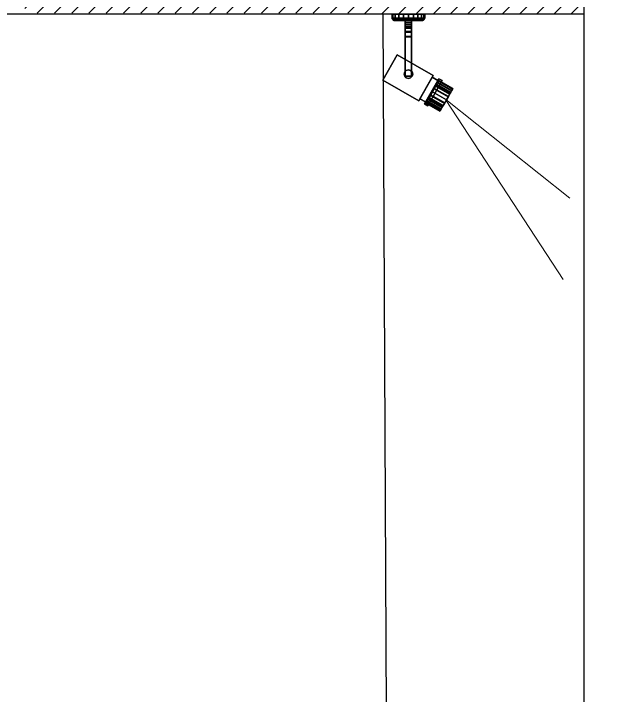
# Model space of a CAD drawing. Header units: millimetres. Extents: x 1926 to 160733, y 10813 to 39285.
# Drawn here: x 154254 to 155579, y 36160 to 37686 of the extents above; entities that cross this region are included whole.
import ezdxf

# ---------------------------------------------------------------- set-up
doc = ezdxf.new("R2010")
doc.units = ezdxf.units.MM
doc.layers.add('celling', color=30, linetype='Continuous', lineweight=0)
doc.layers.add('TEXT', color=7, linetype='Continuous', lineweight=5)

# ---------------------------------------------------------------- blocks, each defined once
blk = doc.blocks.new('A$C5AFD3D04')
for p, q in [((20.7, 216.9), (20.7, 208.2)), ((20.7, 208.2), (20.7, 216.9)), ((22.5, 216.9), (20.7, 216.9)), ((22.5, 216.9), (20.7, 216.9)), ((22.5, 216.9), (20.7, 216.9)), ((20.7, 216.9), (22.5, 216.9)), ((27.6, 216.9), (22.5, 216.9)), ((22.5, 216.9), (27.6, 216.9)), ((27.6, 216.9), (22.5, 216.9)), ((22.5, 216.9), (27.6, 216.9)), ((22.5, 208.2), (22.5, 216.9)), ((22.5, 216.9), (22.5, 208.2)), ((22.5, 208.2), (22.5, 216.9)), ((22.5, 216.9), (22.5, 208.2)), ((27.6, 208.2), (27.6, 216.9)), ((27.6, 216.9), (27.6, 208.2)), ((27.6, 208.2), (27.6, 216.9)), ((27.6, 216.9), (27.6, 208.2)), ((35.7, 216.9), (27.6, 216.9)), ((35.7, 216.9), (27.6, 216.9)), ((35.7, 216.9), (27.6, 216.9)), ((27.6, 216.9), (35.7, 216.9)), ((35.7, 208.2), (35.7, 216.9)), ((35.7, 216.9), (35.7, 208.2)), ((35.7, 208.2), (35.7, 216.9)), ((35.7, 216.9), (35.7, 208.2)), ((35.7, 216.9), (45.8, 216.9)), ((35.7, 216.9), (45.8, 216.9)), ((45.8, 216.9), (35.7, 216.9)), ((45.8, 216.9), (35.7, 216.9)), ((45.8, 208.2), (45.8, 216.9)), ((45.8, 216.9), (45.8, 208.2)), ((45.8, 208.2), (45.8, 216.9)), ((45.8, 216.9), (45.8, 208.2)), ((57.1, 216.9), (45.8, 216.9)), ((57.1, 216.9), (45.8, 216.9)), ((45.8, 216.9), (57.1, 216.9)), ((45.8, 216.9), (57.1, 216.9)), ((57.1, 216.9), (68.3, 216.9)), ((57.1, 216.9), (68.3, 216.9)), ((68.3, 216.9), (57.1, 216.9)), ((57.1, 216.9), (68.3, 216.9)), ((57.1, 208.2), (57.1, 216.9)), ((57.1, 216.9), (57.1, 208.2)), ((57.1, 208.2), (57.1, 216.9)), ((57.1, 216.9), (57.1, 208.2)), ((78.4, 216.9), (68.3, 216.9)), ((78.4, 216.9), (68.3, 216.9)), ((78.4, 216.9), (68.3, 216.9)), ((68.3, 216.9), (78.4, 216.9)), ((68.3, 208.2), (68.3, 216.9)), ((68.3, 216.9), (68.3, 208.2)), ((68.3, 208.2), (68.3, 216.9)), ((68.3, 216.9), (68.3, 208.2)), ((78.4, 216.9), (86.5, 216.9)), ((78.4, 216.9), (86.5, 216.9)), ((86.5, 216.9), (78.4, 216.9)), ((86.5, 216.9), (78.4, 216.9)), ((78.4, 208.2), (78.4, 216.9)), ((78.4, 216.9), (78.4, 208.2)), ((78.4, 208.2), (78.4, 216.9)), ((78.4, 216.9), (78.4, 208.2)), ((86.5, 208.2), (86.5, 216.9)), ((86.5, 216.9), (86.5, 208.2)), ((86.5, 208.2), (86.5, 216.9)), ((86.5, 216.9), (86.5, 208.2)), ((91.6, 216.9), (86.5, 216.9)), ((86.5, 216.9), (91.6, 216.9)), ((86.5, 216.9), (91.6, 216.9)), ((86.5, 216.9), (91.6, 216.9)), ((91.6, 208.2), (91.6, 216.9)), ((91.6, 216.9), (91.6, 208.2)), ((91.6, 208.2), (91.6, 216.9)), ((91.6, 216.9), (91.6, 208.2)), ((91.6, 216.9), (93.4, 216.9)), ((91.6, 216.9), (93.4, 216.9)), ((93.4, 216.9), (91.6, 216.9)), ((91.6, 216.9), (93.4, 216.9)), ((93.4, 208.2), (93.4, 216.9)), ((93.4, 216.9), (93.4, 208.2)), ((20.7, 208.2), (22.5, 208.2)), ((22.5, 208.2), (20.7, 208.2)), ((22.5, 208.2), (20.7, 208.2)), ((20.7, 208.2), (22.5, 208.2)), ((20.7, 208.2), (22.5, 208.2)), ((22.5, 208.2), (20.7, 208.2)), ((21, 206.5), (20.7, 208.2)), ((20.7, 208.2), (21, 206.5)), ((22.7, 206.5), (21, 206.5)), ((21, 206.5), (22.7, 206.5)), ((21, 206.5), (22.7, 206.5)), ((22.7, 206.5), (21, 206.5)), ((21.8, 204.8), (21, 206.5)), ((21, 206.5), (21.8, 204.8)), ((23.1, 203.6), (21.8, 204.8)), ((21.8, 204.8), (23.1, 203.6)), ((23.5, 204.8), (21.8, 204.8)), ((21.8, 204.8), (23.5, 204.8)), ((21.8, 204.8), (23.5, 204.8)), ((23.5, 204.8), (21.8, 204.8)), ((22.5, 208.2), (27.6, 208.2)), ((27.6, 208.2), (22.5, 208.2)), ((27.6, 208.2), (22.5, 208.2)), ((22.5, 208.2), (27.6, 208.2)), ((22.5, 208.2), (27.6, 208.2)), ((27.6, 208.2), (22.5, 208.2)), ((22.5, 208.2), (27.6, 208.2)), ((27.6, 208.2), (22.5, 208.2)), ((22.7, 206.5), (22.5, 208.2)), ((22.5, 208.2), (22.7, 206.5)), ((22.7, 206.5), (22.5, 208.2)), ((22.5, 208.2), (22.7, 206.5)), ((27.9, 206.5), (22.7, 206.5)), ((22.7, 206.5), (27.9, 206.5)), ((22.7, 206.5), (27.9, 206.5)), ((27.9, 206.5), (22.7, 206.5)), ((23.5, 204.8), (22.7, 206.5)), ((22.7, 206.5), (23.5, 204.8)), ((23.5, 204.8), (22.7, 206.5)), ((22.7, 206.5), (23.5, 204.8)), ((24.7, 202.7), (23.1, 203.6)), ((23.1, 203.6), (24.8, 203.6)), ((24.7, 202.7), (23.1, 203.6)), ((24.8, 203.6), (23.1, 203.6)), ((24.8, 203.6), (23.1, 203.6)), ((23.1, 203.6), (24.8, 203.6)), ((24.8, 203.6), (23.5, 204.8)), ((23.5, 204.8), (24.8, 203.6)), ((24.8, 203.6), (23.5, 204.8)), ((23.5, 204.8), (24.8, 203.6)), ((28.5, 204.8), (23.5, 204.8)), ((23.5, 204.8), (28.5, 204.8)), ((23.5, 204.8), (28.5, 204.8)), ((28.5, 204.8), (23.5, 204.8)), ((24.7, 202.7), (26.3, 202.7)), ((24.7, 202.7), (26.3, 202.7)), ((26.5, 202.5), (24.7, 202.7)), ((24.7, 202.7), (26.3, 202.7)), ((26.5, 202.5), (24.7, 202.7)), ((26.3, 202.7), (24.7, 202.7)), ((24.8, 203.6), (29.6, 203.6)), ((29.6, 203.6), (24.8, 203.6)), ((29.6, 203.6), (24.8, 203.6)), ((24.8, 203.6), (29.6, 203.6)), ((26.3, 202.7), (24.8, 203.6)), ((26.3, 202.7), (24.8, 203.6)), ((26.3, 202.7), (24.8, 203.6)), ((24.8, 203.6), (26.3, 202.7)), ((30.9, 202.7), (26.3, 202.7)), ((26.3, 202.7), (30.9, 202.7)), ((28, 202.5), (26.3, 202.7)), ((26.3, 202.7), (30.9, 202.7)), ((28, 202.5), (26.3, 202.7)), ((28, 202.5), (26.3, 202.7)), ((26.3, 202.7), (28, 202.5)), ((30.9, 202.7), (26.3, 202.7)), ((28, 202.5), (26.5, 202.5)), ((28, 202.5), (26.5, 202.5)), ((28, 202.5), (26.5, 202.5)), ((26.5, 202.5), (26.9, 202.5)), ((28, 202.5), (26.5, 202.5)), ((26.9, 202.5), (26.5, 202.5)), ((26.5, 202.5), (28, 202.5)), ((26.5, 202.5), (28, 202.5)), ((26.9, 202.5), (28, 202.5)), ((26.9, 202.5), (28, 202.5)), ((27.6, 208.2), (35.7, 208.2)), ((35.7, 208.2), (27.6, 208.2)), ((35.7, 208.2), (27.6, 208.2)), ((27.6, 208.2), (35.7, 208.2)), ((27.6, 208.2), (35.7, 208.2)), ((35.7, 208.2), (27.6, 208.2)), ((27.6, 208.2), (35.7, 208.2)), ((35.7, 208.2), (27.6, 208.2)), ((27.9, 206.5), (27.6, 208.2)), ((27.6, 208.2), (27.9, 206.5)), ((27.9, 206.5), (27.6, 208.2)), ((27.6, 208.2), (27.9, 206.5)), ((35.9, 206.5), (27.9, 206.5)), ((27.9, 206.5), (35.9, 206.5)), ((27.9, 206.5), (35.9, 206.5)), ((35.9, 206.5), (27.9, 206.5)), ((28.5, 204.8), (27.9, 206.5)), ((27.9, 206.5), (28.5, 204.8)), ((28.5, 204.8), (27.9, 206.5)), ((27.9, 206.5), (28.5, 204.8)), ((28, 202.5), (29.8, 202.5)), ((29.8, 202.5), (28, 202.5)), ((32.3, 202.5), (28, 202.5)), ((32.3, 202.5), (28, 202.5)), ((32.3, 202.5), (28, 202.5)), ((28, 202.5), (32.3, 202.5)), ((32.3, 202.5), (28, 202.5)), ((28, 202.5), (32.3, 202.5)), ((29.6, 203.6), (28.5, 204.8)), ((29.6, 203.6), (28.5, 204.8)), ((28.5, 204.8), (29.6, 203.6)), ((29.6, 203.6), (28.5, 204.8)), ((36.4, 204.8), (28.5, 204.8)), ((36.4, 204.8), (28.5, 204.8)), ((28.5, 204.8), (36.4, 204.8)), ((28.5, 204.8), (36.4, 204.8)), ((29.6, 203.6), (37.1, 203.6)), ((29.6, 203.6), (37.1, 203.6)), ((37.1, 203.6), (29.6, 203.6)), ((37.1, 203.6), (29.6, 203.6)), ((30.9, 202.7), (29.6, 203.6)), ((30.9, 202.7), (29.6, 203.6)), ((30.9, 202.7), (29.6, 203.6)), ((29.6, 203.6), (30.9, 202.7)), ((29.8, 202.5), (32.3, 202.5)), ((32.3, 202.5), (29.8, 202.5)), ((38, 202.7), (30.9, 202.7)), ((30.9, 202.7), (38, 202.7)), ((30.9, 202.7), (38, 202.7)), ((38, 202.7), (30.9, 202.7)), ((32.3, 202.5), (30.9, 202.7)), ((32.3, 202.5), (30.9, 202.7)), ((32.3, 202.5), (30.9, 202.7)), ((30.9, 202.7), (32.3, 202.5)), ((39.1, 202.5), (32.3, 202.5)), ((39.1, 202.5), (32.3, 202.5)), ((39.1, 202.5), (32.3, 202.5)), ((32.3, 202.5), (35.4, 202.5)), ((32.3, 202.5), (39.1, 202.5)), ((35.4, 202.5), (32.3, 202.5)), ((39.1, 202.5), (32.3, 202.5)), ((32.3, 202.5), (39.1, 202.5)), ((35.4, 202.5), (39.1, 202.5)), ((39.1, 202.5), (35.4, 202.5)), ((35.7, 208.2), (45.8, 208.2)), ((45.8, 208.2), (35.7, 208.2)), ((45.8, 208.2), (35.7, 208.2)), ((35.7, 208.2), (45.8, 208.2)), ((45.8, 208.2), (35.7, 208.2)), ((35.7, 208.2), (45.8, 208.2)), ((35.7, 208.2), (45.8, 208.2)), ((45.8, 208.2), (35.7, 208.2)), ((35.9, 206.5), (35.7, 208.2)), ((35.7, 208.2), (35.9, 206.5)), ((35.9, 206.5), (35.7, 208.2)), ((35.7, 208.2), (35.9, 206.5)), ((45.9, 206.5), (35.9, 206.5)), ((35.9, 206.5), (45.9, 206.5)), ((35.9, 206.5), (45.9, 206.5)), ((45.9, 206.5), (35.9, 206.5)), ((36.4, 204.8), (35.9, 206.5)), ((35.9, 206.5), (36.4, 204.8)), ((36.4, 204.8), (35.9, 206.5)), ((35.9, 206.5), (36.4, 204.8)), ((37.1, 203.6), (36.4, 204.8)), ((36.4, 204.8), (37.1, 203.6)), ((37.1, 203.6), (36.4, 204.8)), ((36.4, 204.8), (37.1, 203.6)), ((46.2, 204.8), (36.4, 204.8)), ((46.2, 204.8), (36.4, 204.8)), ((36.4, 204.8), (46.2, 204.8)), ((36.4, 204.8), (46.2, 204.8)), ((37.1, 203.6), (46.6, 203.6)), ((37.1, 203.6), (46.6, 203.6)), ((46.6, 203.6), (37.1, 203.6)), ((46.6, 203.6), (37.1, 203.6)), ((38, 202.7), (37.1, 203.6)), ((38, 202.7), (37.1, 203.6)), ((38, 202.7), (37.1, 203.6)), ((37.1, 203.6), (38, 202.7)), ((47.1, 202.7), (38, 202.7)), ((38, 202.7), (47.1, 202.7)), ((38, 202.7), (47.1, 202.7)), ((47.1, 202.7), (38, 202.7)), ((39.1, 202.5), (38, 202.7)), ((39.1, 202.5), (38, 202.7)), ((39.1, 202.5), (38, 202.7)), ((38, 202.7), (39.1, 202.5)), ((39.1, 202.5), (47.6, 202.5)), ((39.1, 202.5), (47.6, 202.5)), ((47.6, 202.5), (39.1, 202.5)), ((39.1, 202.5), (47.6, 202.5)), ((47.6, 202.5), (39.1, 202.5)), ((39.1, 202.5), (47.6, 202.5)), ((39.1, 202.5), (43.2, 202.5)), ((43.2, 202.5), (39.1, 202.5)), ((43.2, 202.5), (47.6, 202.5)), ((47.6, 202.5), (43.2, 202.5)), ((45.9, 206.5), (45.8, 208.2)), ((45.8, 208.2), (45.9, 206.5)), ((45.9, 206.5), (45.8, 208.2)), ((45.8, 208.2), (45.9, 206.5)), ((45.8, 208.2), (57.1, 208.2)), ((57.1, 208.2), (45.8, 208.2)), ((45.8, 208.2), (57.1, 208.2)), ((57.1, 208.2), (45.8, 208.2)), ((45.8, 208.2), (57.1, 208.2)), ((57.1, 208.2), (45.8, 208.2)), ((46.2, 204.8), (45.9, 206.5)), ((45.9, 206.5), (46.2, 204.8)), ((46.2, 204.8), (45.9, 206.5)), ((45.9, 206.5), (46.2, 204.8)), ((57.1, 206.5), (45.9, 206.5)), ((45.9, 206.5), (57.1, 206.5)), ((45.9, 206.5), (57.1, 206.5)), ((57.1, 206.5), (45.9, 206.5)), ((46.6, 203.6), (46.2, 204.8)), ((46.2, 204.8), (46.6, 203.6)), ((46.6, 203.6), (46.2, 204.8)), ((46.2, 204.8), (46.6, 203.6)), ((57.1, 204.8), (46.2, 204.8)), ((57.1, 204.8), (46.2, 204.8)), ((46.2, 204.8), (57.1, 204.8)), ((46.2, 204.8), (57.1, 204.8)), ((47.1, 202.7), (46.6, 203.6)), ((46.6, 203.6), (47.1, 202.7)), ((47.1, 202.7), (46.6, 203.6)), ((46.6, 203.6), (47.1, 202.7)), ((46.6, 203.6), (57.1, 203.6)), ((46.6, 203.6), (57.1, 203.6)), ((57.1, 203.6), (46.6, 203.6)), ((57.1, 203.6), (46.6, 203.6)), ((47.6, 202.5), (47.1, 202.7)), ((47.6, 202.5), (47.1, 202.7)), ((47.6, 202.5), (47.1, 202.7)), ((47.1, 202.7), (47.6, 202.5)), ((57.1, 202.7), (47.1, 202.7)), ((47.1, 202.7), (57.1, 202.7)), ((47.1, 202.7), (57.1, 202.7)), ((57.1, 202.7), (47.1, 202.7)), ((47.6, 202.5), (52.3, 202.5)), ((52.3, 202.5), (47.6, 202.5)), ((57.1, 202.5), (47.6, 202.5)), ((57.1, 202.5), (47.6, 202.5)), ((57.1, 202.5), (47.6, 202.5)), ((47.6, 202.5), (57.1, 202.5)), ((57.1, 202.5), (47.6, 202.5)), ((47.6, 202.5), (57.1, 202.5)), ((49.6, 202.4), (49.6, 202.5)), ((49.6, 202.5), (49.6, 202.4)), ((49.6, 202.4), (49.6, 202.5)), ((49.6, 202.5), (49.6, 202.4)), ((64, 202.5), (49.6, 202.5)), ((49.6, 202.5), (64, 202.5)), ((49.6, 202.5), (64, 202.5)), ((64, 202.5), (49.6, 202.5)), ((49.6, 197.1), (49.6, 202.4)), ((49.6, 202.4), (49.6, 197.1)), ((49.6, 197.1), (49.6, 202.4)), ((49.6, 202.4), (49.6, 197.1)), ((49.6, 202.4), (64, 202.4)), ((49.6, 202.4), (64, 202.4)), ((49.6, 202.4), (64, 202.4)), ((64, 202.4), (49.6, 202.4)), ((49.6, 199.1), (49.6, 197.5)), ((49.6, 197.5), (49.6, 199.1)), ((49.6, 199.1), (49.6, 197.5)), ((49.6, 197.5), (49.6, 199.1)), ((49.6, 199.1), (64, 199.1)), ((49.6, 199.1), (64, 199.1)), ((52.3, 202.5), (57.1, 202.5)), ((57.1, 202.5), (52.3, 202.5)), ((57.1, 208.2), (68.3, 208.2)), ((68.3, 208.2), (57.1, 208.2)), ((68.3, 208.2), (57.1, 208.2)), ((57.1, 208.2), (68.3, 208.2)), ((57.1, 208.2), (68.3, 208.2)), ((68.3, 208.2), (57.1, 208.2)), ((57.1, 206.5), (57.1, 208.2)), ((57.1, 208.2), (57.1, 206.5)), ((57.1, 206.5), (57.1, 208.2)), ((57.1, 208.2), (57.1, 206.5)), ((68.2, 206.5), (57.1, 206.5)), ((57.1, 206.5), (68.2, 206.5)), ((57.1, 206.5), (68.2, 206.5)), ((68.2, 206.5), (57.1, 206.5)), ((57.1, 204.8), (57.1, 206.5)), ((57.1, 206.5), (57.1, 204.8)), ((57.1, 204.8), (57.1, 206.5)), ((57.1, 206.5), (57.1, 204.8)), ((67.9, 204.8), (57.1, 204.8)), ((67.9, 204.8), (57.1, 204.8)), ((57.1, 204.8), (67.9, 204.8)), ((57.1, 204.8), (67.9, 204.8)), ((57.1, 203.6), (57.1, 204.8)), ((57.1, 204.8), (57.1, 203.6)), ((57.1, 203.6), (57.1, 204.8)), ((57.1, 204.8), (57.1, 203.6)), ((57.1, 203.6), (67.5, 203.6)), ((57.1, 203.6), (67.5, 203.6)), ((67.5, 203.6), (57.1, 203.6)), ((67.5, 203.6), (57.1, 203.6)), ((57.1, 202.7), (57.1, 203.6)), ((57.1, 203.6), (57.1, 202.7)), ((57.1, 202.7), (57.1, 203.6)), ((57.1, 203.6), (57.1, 202.7)), ((67.1, 202.7), (57.1, 202.7)), ((57.1, 202.7), (67.1, 202.7)), ((57.1, 202.7), (67.1, 202.7)), ((67.1, 202.7), (57.1, 202.7)), ((57.1, 202.5), (57.1, 202.7)), ((57.1, 202.7), (57.1, 202.5)), ((57.1, 202.5), (57.1, 202.7)), ((57.1, 202.7), (57.1, 202.5)), ((57.1, 202.5), (66.5, 202.5)), ((57.1, 202.5), (66.5, 202.5)), ((66.5, 202.5), (57.1, 202.5)), ((57.1, 202.5), (61.9, 202.5)), ((57.1, 202.5), (66.5, 202.5)), ((61.9, 202.5), (57.1, 202.5)), ((66.5, 202.5), (57.1, 202.5)), ((57.1, 202.5), (66.5, 202.5)), ((61.9, 202.5), (66.5, 202.5)), ((66.5, 202.5), (61.9, 202.5)), ((64, 202.5), (64, 202.4)), ((64, 202.4), (64, 202.5)), ((64, 202.4), (64, 202.5)), ((64, 202.5), (64, 202.4)), ((64, 202.4), (64, 202.5)), ((64, 197.1), (64, 202.4)), ((64, 202.4), (64, 197.1)), ((64, 202.4), (64, 197.1)), ((64, 197.1), (64, 202.4)), ((64, 197.5), (64, 199.1)), ((64, 199.1), (64, 197.5)), ((64, 197.5), (64, 199.1)), ((64, 199.1), (64, 197.5)), ((66.5, 202.5), (67.1, 202.7)), ((67.1, 202.7), (66.5, 202.5)), ((66.5, 202.5), (67.1, 202.7)), ((66.5, 202.5), (67.1, 202.7)), ((66.5, 202.5), (70.9, 202.5)), ((70.9, 202.5), (66.5, 202.5)), ((75, 202.5), (66.5, 202.5)), ((75, 202.5), (66.5, 202.5)), ((75, 202.5), (66.5, 202.5)), ((66.5, 202.5), (75, 202.5)), ((75, 202.5), (66.5, 202.5)), ((66.5, 202.5), (75, 202.5)), ((67.1, 202.7), (67.5, 203.6)), ((67.5, 203.6), (67.1, 202.7)), ((67.1, 202.7), (67.5, 203.6)), ((67.5, 203.6), (67.1, 202.7)), ((76.1, 202.7), (67.1, 202.7)), ((67.1, 202.7), (76.1, 202.7)), ((67.1, 202.7), (76.1, 202.7)), ((76.1, 202.7), (67.1, 202.7)), ((67.5, 203.6), (67.9, 204.8)), ((67.9, 204.8), (67.5, 203.6)), ((67.5, 203.6), (67.9, 204.8)), ((67.9, 204.8), (67.5, 203.6)), ((67.5, 203.6), (77, 203.6)), ((67.5, 203.6), (77, 203.6)), ((77, 203.6), (67.5, 203.6)), ((77, 203.6), (67.5, 203.6)), ((67.9, 204.8), (68.2, 206.5)), ((68.2, 206.5), (67.9, 204.8)), ((67.9, 204.8), (68.2, 206.5)), ((68.2, 206.5), (67.9, 204.8)), ((77.8, 204.8), (67.9, 204.8)), ((77.8, 204.8), (67.9, 204.8)), ((67.9, 204.8), (77.8, 204.8)), ((67.9, 204.8), (77.8, 204.8)), ((68.2, 206.5), (68.3, 208.2)), ((68.3, 208.2), (68.2, 206.5)), ((68.2, 206.5), (68.3, 208.2)), ((68.3, 208.2), (68.2, 206.5)), ((78.3, 206.5), (68.2, 206.5)), ((68.2, 206.5), (78.3, 206.5)), ((68.2, 206.5), (78.3, 206.5)), ((78.3, 206.5), (68.2, 206.5)), ((68.3, 208.2), (78.4, 208.2)), ((78.4, 208.2), (68.3, 208.2)), ((78.4, 208.2), (68.3, 208.2)), ((68.3, 208.2), (78.4, 208.2)), ((68.3, 208.2), (78.4, 208.2)), ((78.4, 208.2), (68.3, 208.2)), ((70.9, 202.5), (75, 202.5)), ((75, 202.5), (70.9, 202.5)), ((75, 202.5), (76.1, 202.7)), ((76.1, 202.7), (75, 202.5)), ((75, 202.5), (76.1, 202.7)), ((75, 202.5), (76.1, 202.7)), ((75, 202.5), (81.8, 202.5)), ((75, 202.5), (81.8, 202.5)), ((81.8, 202.5), (75, 202.5)), ((75, 202.5), (78.7, 202.5)), ((75, 202.5), (81.8, 202.5)), ((78.7, 202.5), (75, 202.5)), ((81.8, 202.5), (75, 202.5)), ((75, 202.5), (81.8, 202.5)), ((76.1, 202.7), (77, 203.6)), ((77, 203.6), (76.1, 202.7)), ((76.1, 202.7), (77, 203.6)), ((76.1, 202.7), (77, 203.6)), ((83.3, 202.7), (76.1, 202.7)), ((76.1, 202.7), (83.3, 202.7)), ((76.1, 202.7), (83.3, 202.7)), ((83.3, 202.7), (76.1, 202.7)), ((77, 203.6), (77.8, 204.8)), ((77.8, 204.8), (77, 203.6)), ((77, 203.6), (77.8, 204.8)), ((77.8, 204.8), (77, 203.6)), ((77, 203.6), (84.5, 203.6)), ((77, 203.6), (84.5, 203.6)), ((84.5, 203.6), (77, 203.6)), ((84.5, 203.6), (77, 203.6)), ((77.8, 204.8), (78.3, 206.5)), ((78.3, 206.5), (77.8, 204.8)), ((77.8, 204.8), (78.3, 206.5)), ((78.3, 206.5), (77.8, 204.8)), ((85.6, 204.8), (77.8, 204.8)), ((85.6, 204.8), (77.8, 204.8)), ((77.8, 204.8), (85.6, 204.8)), ((77.8, 204.8), (85.6, 204.8)), ((78.3, 206.5), (78.4, 208.2)), ((78.4, 208.2), (78.3, 206.5)), ((78.3, 206.5), (78.4, 208.2)), ((78.4, 208.2), (78.3, 206.5)), ((86.2, 206.5), (78.3, 206.5)), ((78.3, 206.5), (86.2, 206.5)), ((78.3, 206.5), (86.2, 206.5)), ((86.2, 206.5), (78.3, 206.5)), ((78.4, 208.2), (86.5, 208.2)), ((86.5, 208.2), (78.4, 208.2)), ((78.4, 208.2), (86.5, 208.2)), ((86.5, 208.2), (78.4, 208.2)), ((78.7, 202.5), (81.8, 202.5)), ((81.8, 202.5), (78.7, 202.5)), ((81.8, 202.5), (83.3, 202.7)), ((83.3, 202.7), (81.8, 202.5)), ((81.8, 202.5), (83.3, 202.7)), ((81.8, 202.5), (83.3, 202.7)), ((86.1, 202.5), (81.8, 202.5)), ((81.8, 202.5), (86.1, 202.5)), ((86.1, 202.5), (81.8, 202.5)), ((81.8, 202.5), (86.1, 202.5)), ((86.1, 202.5), (81.8, 202.5)), ((81.8, 202.5), (86.1, 202.5)), ((81.8, 202.5), (84.3, 202.5)), ((84.3, 202.5), (81.8, 202.5)), ((83.3, 202.7), (84.5, 203.6)), ((84.5, 203.6), (83.3, 202.7)), ((83.3, 202.7), (84.5, 203.6)), ((83.3, 202.7), (84.5, 203.6)), ((87.8, 202.7), (83.3, 202.7)), ((83.3, 202.7), (87.8, 202.7)), ((83.3, 202.7), (87.8, 202.7)), ((87.8, 202.7), (83.3, 202.7)), ((84.3, 202.5), (86.1, 202.5)), ((86.1, 202.5), (84.3, 202.5)), ((84.5, 203.6), (85.6, 204.8)), ((85.6, 204.8), (84.5, 203.6)), ((84.5, 203.6), (85.6, 204.8)), ((85.6, 204.8), (84.5, 203.6)), ((84.5, 203.6), (89.4, 203.6)), ((84.5, 203.6), (89.4, 203.6)), ((89.4, 203.6), (84.5, 203.6)), ((89.4, 203.6), (84.5, 203.6)), ((85.6, 204.8), (86.2, 206.5)), ((86.2, 206.5), (85.6, 204.8)), ((85.6, 204.8), (86.2, 206.5)), ((86.2, 206.5), (85.6, 204.8)), ((90.6, 204.8), (85.6, 204.8)), ((90.6, 204.8), (85.6, 204.8)), ((85.6, 204.8), (90.6, 204.8)), ((85.6, 204.8), (90.6, 204.8)), ((86.1, 202.5), (87.8, 202.7)), ((87.8, 202.7), (86.1, 202.5)), ((87.8, 202.7), (86.1, 202.5)), ((86.1, 202.5), (87.8, 202.7)), ((86.1, 202.5), (87.6, 202.5)), ((86.1, 202.5), (87.6, 202.5)), ((87.6, 202.5), (86.1, 202.5)), ((86.1, 202.5), (87.6, 202.5)), ((86.2, 206.5), (86.5, 208.2)), ((86.5, 208.2), (86.2, 206.5)), ((86.2, 206.5), (86.5, 208.2)), ((86.5, 208.2), (86.2, 206.5)), ((91.4, 206.5), (86.2, 206.5)), ((86.2, 206.5), (91.4, 206.5)), ((86.2, 206.5), (91.4, 206.5)), ((91.4, 206.5), (86.2, 206.5)), ((86.5, 208.2), (91.6, 208.2)), ((91.6, 208.2), (86.5, 208.2)), ((86.5, 208.2), (91.6, 208.2)), ((91.6, 208.2), (86.5, 208.2)), ((86.5, 208.2), (91.6, 208.2)), ((91.6, 208.2), (86.5, 208.2)), ((89.4, 202.7), (87.6, 202.5)), ((87.6, 202.5), (89.4, 202.7)), ((87.8, 202.7), (89.4, 203.6)), ((89.4, 203.6), (87.8, 202.7)), ((87.8, 202.7), (89.4, 203.6)), ((87.8, 202.7), (89.4, 203.6)), ((87.8, 202.7), (89.4, 202.7)), ((89.4, 202.7), (87.8, 202.7)), ((89.4, 202.7), (87.8, 202.7)), ((89.4, 202.7), (87.8, 202.7)), ((89.4, 203.6), (90.6, 204.8)), ((90.6, 204.8), (89.4, 203.6)), ((89.4, 203.6), (90.6, 204.8)), ((90.6, 204.8), (89.4, 203.6)), ((89.4, 203.6), (91, 203.6)), ((91, 203.6), (89.4, 202.7)), ((89.4, 203.6), (91, 203.6)), ((89.4, 202.7), (91, 203.6)), ((91, 203.6), (89.4, 203.6)), ((91, 203.6), (89.4, 203.6)), ((90.6, 204.8), (91.4, 206.5)), ((91.4, 206.5), (90.6, 204.8)), ((90.6, 204.8), (91.4, 206.5)), ((91.4, 206.5), (90.6, 204.8)), ((92.3, 204.8), (90.6, 204.8)), ((92.3, 204.8), (90.6, 204.8)), ((90.6, 204.8), (92.3, 204.8)), ((90.6, 204.8), (92.3, 204.8)), ((91, 203.6), (92.3, 204.8)), ((92.3, 204.8), (91, 203.6)), ((91.6, 208.2), (91.4, 206.5)), ((91.4, 206.5), (91.6, 208.2)), ((91.6, 208.2), (91.4, 206.5)), ((91.4, 206.5), (91.6, 208.2)), ((93.1, 206.5), (91.4, 206.5)), ((91.4, 206.5), (93.1, 206.5)), ((91.4, 206.5), (93.1, 206.5)), ((93.1, 206.5), (91.4, 206.5)), ((91.6, 208.2), (93.4, 208.2)), ((91.6, 208.2), (93.4, 208.2)), ((91.6, 208.2), (93.4, 208.2)), ((93.4, 208.2), (91.6, 208.2)), ((91.6, 208.2), (93.4, 208.2)), ((93.4, 208.2), (91.6, 208.2)), ((93.1, 206.5), (92.3, 204.8)), ((92.3, 204.8), (93.1, 206.5)), ((93.4, 208.2), (93.1, 206.5)), ((93.1, 206.5), (93.4, 208.2)), ((49.6, 197.5), (49.6, 192.8)), ((49.6, 192.8), (49.6, 197.5)), ((49.6, 192.8), (49.6, 197.5)), ((49.6, 192.8), (49.6, 197.5)), ((64, 197.5), (49.6, 197.5)), ((49.6, 197.5), (64, 197.5)), ((64, 197.5), (49.6, 197.5)), ((49.6, 197.5), (64, 197.5)), ((49.6, 188.8), (49.6, 197.1)), ((49.6, 197.1), (49.6, 188.8)), ((49.6, 188.8), (49.6, 197.1)), ((49.6, 197.1), (49.6, 188.8)), ((49.6, 197.1), (64, 197.1)), ((64, 197.1), (49.6, 197.1)), ((49.6, 197.1), (64, 197.1)), ((64, 197.1), (49.6, 197.1)), ((49.6, 192.8), (49.6, 185.6)), ((49.6, 185.6), (49.6, 192.8)), ((49.6, 192.8), (49.6, 185.6)), ((49.6, 192.8), (49.6, 185.6)), ((64, 192.8), (49.6, 192.8)), ((49.6, 192.8), (64, 192.8)), ((64, 192.8), (49.6, 192.8)), ((49.6, 192.8), (64, 192.8)), ((49.6, 178.3), (49.6, 188.8)), ((49.6, 188.8), (49.6, 178.3)), ((49.6, 178.3), (49.6, 188.8)), ((49.6, 188.8), (49.6, 178.3)), ((49.6, 188.8), (64, 188.8)), ((64, 188.8), (49.6, 188.8)), ((49.6, 188.8), (64, 188.8)), ((49.6, 188.8), (64, 188.8)), ((49.6, 176.5), (49.6, 185.6)), ((49.6, 176.5), (49.6, 185.6)), ((49.6, 185.6), (49.6, 176.5)), ((49.6, 176.5), (49.6, 185.6)), ((64, 185.6), (49.6, 185.6)), ((49.6, 185.6), (64, 185.6)), ((64, 185.6), (49.6, 185.6)), ((49.6, 185.6), (64, 185.6)), ((64, 192.8), (64, 197.5)), ((64, 197.5), (64, 192.8)), ((64, 192.8), (64, 197.5)), ((64, 197.5), (64, 192.8)), ((64, 197.1), (64, 188.8)), ((64, 197.1), (64, 188.8)), ((64, 197.1), (64, 188.8)), ((64, 188.8), (64, 197.1)), ((64, 185.6), (64, 192.8)), ((64, 185.6), (64, 192.8)), ((64, 185.6), (64, 192.8)), ((64, 192.8), (64, 185.6)), ((64, 178.3), (64, 188.8)), ((64, 188.8), (64, 178.3)), ((64, 188.8), (64, 178.3)), ((64, 178.3), (64, 188.8)), ((64, 185.6), (64, 176.5)), ((64, 176.5), (64, 185.6)), ((64, 176.5), (64, 185.6)), ((64, 185.6), (64, 176.5)), ((49.6, 166.7), (49.6, 178.3)), ((49.6, 178.3), (49.6, 166.7)), ((49.6, 166.7), (49.6, 178.3)), ((49.6, 178.3), (49.6, 166.7)), ((49.6, 178.3), (64, 178.3)), ((64, 178.3), (49.6, 178.3)), ((49.6, 178.3), (64, 178.3)), ((64, 178.3), (49.6, 178.3)), ((49.6, 176.5), (49.6, 166.3)), ((49.6, 166.3), (49.6, 176.5)), ((49.6, 176.5), (49.6, 166.3)), ((49.6, 166.3), (49.6, 176.5)), ((64, 176.5), (49.6, 176.5)), ((49.6, 176.5), (64, 176.5)), ((49.6, 176.5), (64, 176.5)), ((49.6, 176.5), (64, 176.5)), ((64, 178.3), (64, 166.7)), ((64, 178.3), (64, 166.7)), ((64, 178.3), (64, 166.7)), ((64, 166.7), (64, 178.3)), ((64, 176.5), (64, 166.3)), ((64, 176.5), (64, 166.3)), ((64, 166.3), (64, 176.5)), ((64, 176.5), (64, 166.3)), ((49.6, 78), (49.6, 166.7)), ((49.6, 166.7), (49.6, 78.4)), ((49.6, 78.4), (49.6, 166.7)), ((49.6, 166.7), (49.6, 78)), ((49.6, 166.7), (64, 166.7)), ((64, 166.7), (49.6, 166.7)), ((64, 166.7), (49.6, 166.7)), ((49.6, 166.7), (64, 166.7)), ((49.6, 166.3), (49.6, 78)), ((49.6, 78.4), (49.6, 166.3)), ((49.6, 78), (49.6, 166.3)), ((49.6, 166.3), (49.6, 78.4)), ((49.6, 166.3), (64, 166.3)), ((49.6, 166.3), (64, 166.3)), ((49.6, 166.3), (64, 166.3)), ((64, 166.3), (49.6, 166.3)), ((64, 166.7), (64, 78)), ((64, 166.7), (64, 78.4)), ((64, 78.4), (64, 166.7)), ((64, 78), (64, 166.7)), ((64, 78.4), (64, 166.3)), ((64, 78), (64, 166.3)), ((64, 166.3), (64, 78)), ((64, 78.4), (64, 166.3)), ((0, 69.1), (32.2, 125.5)), ((32.2, 125.5), (0, 69.1)), ((0, 69.1), (32.2, 125.5)), ((32.2, 125.5), (0, 69.1)), ((32.2, 125.5), (112.5, 79.7)), ((112.5, 79.7), (32.2, 125.5)), ((32.2, 125.5), (112.5, 79.7)), ((112.5, 79.7), (32.2, 125.5)), ((57.1, 92.4), (52.2, 91.1)), ((57.1, 92.4), (52.2, 91.1)), ((52.2, 91.1), (57.1, 92.4)), ((57.1, 92.4), (52.2, 91.1)), ((52.2, 91.1), (57.1, 92.4)), ((52.2, 91.1), (57.1, 92.4)), ((52.2, 91.1), (57.1, 92.4)), ((52.2, 91.1), (57.1, 92.4)), ((57.1, 92.4), (61.9, 91.1)), ((57.1, 92.4), (61.9, 91.1)), ((61.9, 91.1), (57.1, 92.4)), ((57.1, 92.4), (61.9, 91.1)), ((61.9, 91.1), (57.1, 92.4)), ((61.9, 91.1), (57.1, 92.4)), ((61.9, 91.1), (57.1, 92.4)), ((61.9, 91.1), (57.1, 92.4)), ((48.7, 87.6), (47.4, 82.8)), ((48.7, 87.6), (47.4, 82.8)), ((47.4, 82.8), (48.7, 87.6)), ((48.7, 87.6), (47.4, 82.8)), ((47.4, 82.8), (48.7, 87.6)), ((47.4, 82.8), (48.7, 87.6)), ((47.4, 82.8), (48.7, 87.6)), ((47.4, 82.8), (48.7, 87.6)), ((48.7, 77.9), (47.4, 82.8)), ((48.7, 77.9), (47.4, 82.8)), ((47.4, 82.8), (48.7, 77.9)), ((48.7, 77.9), (47.4, 82.8)), ((47.4, 82.8), (48.7, 77.9)), ((47.4, 82.8), (48.7, 77.9)), ((47.4, 82.8), (48.7, 77.9)), ((48.7, 77.9), (47.4, 82.8)), ((48.7, 87.6), (52.2, 91.1)), ((48.7, 87.6), (52.2, 91.1)), ((52.2, 91.1), (48.7, 87.6)), ((48.7, 87.6), (52.2, 91.1)), ((52.2, 91.1), (48.7, 87.6)), ((52.2, 91.1), (48.7, 87.6)), ((52.2, 91.1), (48.7, 87.6)), ((48.7, 87.6), (52.2, 91.1)), ((48.7, 77.9), (52.2, 74.4)), ((52.2, 74.4), (48.7, 77.9)), ((52.2, 74.4), (48.7, 77.9)), ((48.7, 77.9), (52.2, 74.4)), ((52.2, 74.4), (48.7, 77.9)), ((52.2, 74.4), (48.7, 77.9)), ((48.7, 77.9), (52.2, 74.4)), ((52.2, 74.4), (48.7, 77.9)), ((64, 78.4), (49.6, 78.4)), ((49.6, 78.4), (64, 78.4)), ((64, 78.4), (49.6, 78.4)), ((49.6, 78.4), (64, 78.4)), ((64, 78), (49.6, 78)), ((49.6, 78), (64, 78)), ((64, 78), (49.6, 78)), ((64, 78), (49.6, 78)), ((65.4, 87.6), (61.9, 91.1)), ((61.9, 91.1), (65.4, 87.6)), ((61.9, 91.1), (65.4, 87.6)), ((65.4, 87.6), (61.9, 91.1)), ((61.9, 91.1), (65.4, 87.6)), ((61.9, 91.1), (65.4, 87.6)), ((61.9, 91.1), (65.4, 87.6)), ((61.9, 91.1), (65.4, 87.6)), ((61.9, 74.4), (65.4, 77.9)), ((65.4, 77.9), (61.9, 74.4)), ((61.9, 74.4), (65.4, 77.9)), ((65.4, 77.9), (61.9, 74.4)), ((61.9, 74.4), (65.4, 77.9)), ((61.9, 74.4), (65.4, 77.9)), ((61.9, 74.4), (65.4, 77.9)), ((61.9, 74.4), (65.4, 77.9)), ((65.4, 87.6), (66.7, 82.8)), ((65.4, 87.6), (66.7, 82.8)), ((66.7, 82.8), (65.4, 87.6)), ((65.4, 87.6), (66.7, 82.8)), ((66.7, 82.8), (65.4, 87.6)), ((66.7, 82.8), (65.4, 87.6)), ((66.7, 82.8), (65.4, 87.6)), ((66.7, 82.8), (65.4, 87.6)), ((65.4, 77.9), (66.7, 82.8)), ((65.4, 77.9), (66.7, 82.8)), ((66.7, 82.8), (65.4, 77.9)), ((65.4, 77.9), (66.7, 82.8)), ((66.7, 82.8), (65.4, 77.9)), ((66.7, 82.8), (65.4, 77.9)), ((66.7, 82.8), (65.4, 77.9)), ((66.7, 82.8), (65.4, 77.9)), ((112.5, 79.7), (80.2, 23.3)), ((80.2, 23.3), (112.5, 79.7)), ((112.5, 79.7), (80.2, 23.3)), ((112.5, 79.7), (80.2, 23.3)), ((80.2, 23.3), (0, 69.1)), ((0, 69.1), (80.2, 23.3)), ((80.2, 23.3), (0, 69.1)), ((80.2, 23.3), (0, 69.1)), ((57.1, 73.1), (52.2, 74.4)), ((57.1, 73.1), (52.2, 74.4)), ((52.2, 74.4), (57.1, 73.1)), ((57.1, 73.1), (52.2, 74.4)), ((52.2, 74.4), (57.1, 73.1)), ((52.2, 74.4), (57.1, 73.1)), ((52.2, 74.4), (57.1, 73.1)), ((52.2, 74.4), (57.1, 73.1)), ((57.1, 73.1), (61.9, 74.4)), ((57.1, 73.1), (61.9, 74.4)), ((61.9, 74.4), (57.1, 73.1)), ((57.1, 73.1), (61.9, 74.4)), ((61.9, 74.4), (57.1, 73.1)), ((61.9, 74.4), (57.1, 73.1)), ((61.9, 74.4), (57.1, 73.1)), ((61.9, 74.4), (57.1, 73.1)), ((110.2, 75.7), (82.5, 27.2)), ((82.5, 27.2), (110.2, 75.7)), ((82.5, 27.2), (110.2, 75.7)), ((110.2, 75.7), (82.5, 27.2)), ((125, 72.5), (92.8, 16.1)), ((125, 72.5), (92.8, 16.1)), ((92.8, 16.1), (125, 72.5)), ((125, 72.5), (92.8, 16.1)), ((122.7, 68.6), (95, 20)), ((95, 20), (122.7, 68.6)), ((95, 20), (122.7, 68.6)), ((122.7, 68.6), (95, 20)), ((132.5, 68.3), (100.3, 11.8)), ((100.3, 11.8), (132.5, 68.3)), ((100.3, 11.8), (132.5, 68.3)), ((132.5, 68.3), (100.3, 11.8)), ((110.2, 75.7), (122.7, 68.6)), ((110.2, 75.7), (122.7, 68.6)), ((110.2, 75.7), (122.7, 68.6)), ((122.7, 68.6), (110.2, 75.7)), ((119, 57.7), (122.2, 63.3)), ((122.2, 63.3), (119, 57.7)), ((119, 57.7), (122.2, 63.3)), ((122.2, 63.3), (119, 57.7)), ((122.2, 63.3), (120.4, 60.2)), ((120.4, 60.2), (122.2, 63.3)), ((122.2, 63.3), (120.4, 60.2)), ((120.4, 60.2), (122.2, 63.3)), ((124.2, 66.9), (122.2, 63.3)), ((122.2, 63.3), (124.2, 66.9)), ((122.2, 63.3), (124.2, 66.9)), ((122.2, 63.3), (124.2, 66.9)), ((122.8, 64.3), (122.2, 63.3)), ((122.8, 64.3), (122.2, 63.3)), ((122.8, 64.3), (122.2, 63.3)), ((122.2, 63.3), (122.8, 64.3)), ((122.2, 63.3), (122.2, 63.3)), ((122.2, 63.3), (122.2, 63.3)), ((122.2, 63.3), (122.2, 63.3)), ((122.2, 63.3), (153.5, 45.4)), ((153.5, 45.4), (122.2, 63.3)), ((122.2, 63.3), (153.5, 45.4)), ((153.5, 45.4), (122.2, 63.3)), ((153.5, 45.4), (122.2, 63.3)), ((122.2, 63.3), (153.5, 45.4)), ((153.5, 45.4), (122.2, 63.3)), ((122.2, 63.3), (153.5, 45.4)), ((154.1, 46.4), (122.8, 64.3)), ((122.8, 64.3), (154.1, 46.4)), ((124.2, 66.9), (124.9, 68.1)), ((124.2, 66.9), (124.9, 68.1)), ((124.2, 66.9), (124.9, 68.1)), ((124.9, 68.1), (124.2, 66.9)), ((124.2, 66.9), (155.6, 48.9)), ((124.2, 66.9), (155.6, 48.9)), ((124.2, 66.9), (155.6, 48.9)), ((155.6, 48.9), (124.2, 66.9)), ((124.9, 68.1), (156.3, 50.2)), ((156.3, 50.2), (124.9, 68.1)), ((125, 72.5), (132.5, 68.3)), ((132.5, 68.3), (125, 72.5)), ((125, 72.5), (132.5, 68.3)), ((132.5, 68.3), (125, 72.5)), ((110.6, 43), (115, 50.8)), ((115, 50.8), (110.6, 43)), ((110.6, 43), (115, 50.8)), ((115, 50.8), (110.6, 43)), ((110.6, 43), (114.4, 49.6)), ((114.4, 49.6), (110.6, 43)), ((114.4, 49.6), (110.6, 43)), ((114.4, 49.6), (110.6, 43)), ((114.4, 49.6), (117.7, 55.5)), ((114.4, 49.6), (117.7, 55.5)), ((114.4, 49.6), (117.7, 55.5)), ((114.4, 49.6), (117.7, 55.5)), ((145.7, 31.7), (114.4, 49.6)), ((114.4, 49.6), (145.7, 31.7)), ((145.7, 31.7), (114.4, 49.6)), ((114.4, 49.6), (145.7, 31.7)), ((119, 57.7), (115, 50.8)), ((119, 57.7), (115, 50.8)), ((115, 50.8), (119, 57.7)), ((115, 50.8), (119, 57.7)), ((115, 50.8), (146.4, 32.8)), ((146.4, 32.8), (115, 50.8)), ((115, 50.8), (146.4, 32.8)), ((146.4, 32.8), (115, 50.8)), ((117.7, 55.5), (120.4, 60.2)), ((117.7, 55.5), (120.4, 60.2)), ((120.4, 60.2), (117.7, 55.5)), ((117.7, 55.5), (120.4, 60.2)), ((149.1, 37.6), (117.7, 55.5)), ((117.7, 55.5), (149.1, 37.6)), ((149.1, 37.6), (117.7, 55.5)), ((117.7, 55.5), (149.1, 37.6)), ((119, 57.7), (150.4, 39.8)), ((150.4, 39.8), (119, 57.7)), ((119, 57.7), (150.4, 39.8)), ((119, 57.7), (150.4, 39.8)), ((120.4, 60.2), (151.8, 42.3)), ((120.4, 60.2), (151.8, 42.3)), ((120.4, 60.2), (151.8, 42.3)), ((120.4, 60.2), (151.8, 42.3)), ((155.6, 48.9), (153.5, 45.4)), ((153.5, 45.4), (155.6, 48.9)), ((155.6, 48.9), (153.5, 45.4)), ((153.5, 45.4), (155.6, 48.9)), ((154.1, 46.4), (153.5, 45.4)), ((153.5, 45.4), (154.1, 46.4)), ((153.5, 45.4), (154.1, 46.4)), ((154.1, 46.4), (153.5, 45.4)), ((155.6, 48.9), (156.3, 50.2)), ((155.6, 48.9), (156.3, 50.2)), ((156.3, 50.2), (155.6, 48.9)), ((155.6, 48.9), (156.3, 50.2)), ((102.2, 28.3), (106.2, 35.2)), ((102.2, 28.3), (106.2, 35.2)), ((106.2, 35.2), (102.2, 28.3)), ((102.2, 28.3), (106.2, 35.2)), ((103.4, 30.5), (106.8, 36.4)), ((106.8, 36.4), (103.4, 30.5)), ((103.4, 30.5), (106.8, 36.4)), ((106.8, 36.4), (103.4, 30.5)), ((110.6, 43), (106.2, 35.2)), ((106.2, 35.2), (110.6, 43)), ((110.6, 43), (106.2, 35.2)), ((110.6, 43), (106.2, 35.2)), ((106.2, 35.2), (137.5, 17.3)), ((137.5, 17.3), (106.2, 35.2)), ((106.2, 35.2), (137.5, 17.3)), ((137.5, 17.3), (106.2, 35.2)), ((106.8, 36.4), (110.6, 43)), ((106.8, 36.4), (110.6, 43)), ((106.8, 36.4), (110.6, 43)), ((110.6, 43), (106.8, 36.4)), ((138.2, 18.5), (106.8, 36.4)), ((106.8, 36.4), (138.2, 18.5)), ((106.8, 36.4), (138.2, 18.5)), ((106.8, 36.4), (138.2, 18.5)), ((141.9, 25.1), (110.6, 43)), ((110.6, 43), (141.9, 25.1)), ((110.6, 43), (141.9, 25.1)), ((110.6, 43), (141.9, 25.1)), ((110.6, 43), (141.9, 25.1)), ((141.9, 25.1), (110.6, 43)), ((110.6, 43), (141.9, 25.1)), ((141.9, 25.1), (110.6, 43)), ((141.9, 25.1), (146.4, 32.8)), ((141.9, 25.1), (146.4, 32.8)), ((146.4, 32.8), (141.9, 25.1)), ((141.9, 25.1), (146.4, 32.8)), ((145.7, 31.7), (141.9, 25.1)), ((145.7, 31.7), (141.9, 25.1)), ((141.9, 25.1), (145.7, 31.7)), ((145.7, 31.7), (141.9, 25.1)), ((149.1, 37.6), (145.7, 31.7)), ((149.1, 37.6), (145.7, 31.7)), ((145.7, 31.7), (149.1, 37.6)), ((149.1, 37.6), (145.7, 31.7)), ((150.4, 39.8), (146.4, 32.8)), ((150.4, 39.8), (146.4, 32.8)), ((150.4, 39.8), (146.4, 32.8)), ((146.4, 32.8), (150.4, 39.8)), ((151.8, 42.3), (149.1, 37.6)), ((149.1, 37.6), (151.8, 42.3)), ((149.1, 37.6), (151.8, 42.3)), ((151.8, 42.3), (149.1, 37.6)), ((150.4, 39.8), (153.5, 45.4)), ((150.4, 39.8), (153.5, 45.4)), ((153.5, 45.4), (150.4, 39.8)), ((150.4, 39.8), (153.5, 45.4)), ((153.5, 45.4), (151.8, 42.3)), ((153.5, 45.4), (151.8, 42.3)), ((151.8, 42.3), (153.5, 45.4)), ((153.5, 45.4), (151.8, 42.3)), ((95, 20), (82.5, 27.2)), ((95, 20), (82.5, 27.2)), ((95, 20), (82.5, 27.2)), ((95, 20), (82.5, 27.2)), ((92.8, 16.1), (100.3, 11.8)), ((100.3, 11.8), (92.8, 16.1)), ((100.3, 11.8), (92.8, 16.1)), ((100.3, 11.8), (92.8, 16.1)), ((97, 19.1), (96.3, 17.9)), ((97, 19.1), (96.3, 17.9)), ((96.3, 17.9), (97, 19.1)), ((96.3, 17.9), (97, 19.1)), ((96.3, 17.9), (127.6, 0)), ((127.6, 0), (96.3, 17.9)), ((97, 19.1), (99, 22.7)), ((99, 22.7), (97, 19.1)), ((99, 22.7), (97, 19.1)), ((97, 19.1), (99, 22.7)), ((97, 19.1), (128.3, 1.2)), ((128.3, 1.2), (97, 19.1)), ((97, 19.1), (128.3, 1.2)), ((97, 19.1), (128.3, 1.2)), ((99, 22.7), (98.4, 21.7)), ((99, 22.7), (98.4, 21.7)), ((98.4, 21.7), (99, 22.7)), ((99, 22.7), (98.4, 21.7)), ((98.4, 21.7), (129.8, 3.8)), ((98.4, 21.7), (129.8, 3.8)), ((102.2, 28.3), (99, 22.7)), ((102.2, 28.3), (99, 22.7)), ((99, 22.7), (102.2, 28.3)), ((99, 22.7), (102.2, 28.3)), ((99, 22.7), (100.7, 25.7)), ((99, 22.7), (100.7, 25.7)), ((100.7, 25.7), (99, 22.7)), ((100.7, 25.7), (99, 22.7)), ((99, 22.7), (130.3, 4.8)), ((130.3, 4.8), (99, 22.7)), ((99, 22.7), (130.3, 4.8)), ((130.3, 4.8), (99, 22.7)), ((130.4, 4.8), (99, 22.7)), ((99, 22.7), (130.4, 4.8)), ((130.4, 4.8), (99, 22.7)), ((99, 22.7), (130.4, 4.8)), ((100.7, 25.7), (103.4, 30.5)), ((100.7, 25.7), (103.4, 30.5)), ((100.7, 25.7), (103.4, 30.5)), ((100.7, 25.7), (103.4, 30.5)), ((132.1, 7.8), (100.7, 25.7)), ((100.7, 25.7), (132.1, 7.8)), ((132.1, 7.8), (100.7, 25.7)), ((100.7, 25.7), (132.1, 7.8)), ((102.2, 28.3), (133.5, 10.3)), ((102.2, 28.3), (133.5, 10.3)), ((102.2, 28.3), (133.5, 10.3)), ((133.5, 10.3), (102.2, 28.3)), ((134.8, 12.6), (103.4, 30.5)), ((103.4, 30.5), (134.8, 12.6)), ((134.8, 12.6), (103.4, 30.5)), ((103.4, 30.5), (134.8, 12.6)), ((133.5, 10.3), (137.5, 17.3)), ((133.5, 10.3), (137.5, 17.3)), ((133.5, 10.3), (137.5, 17.3)), ((137.5, 17.3), (133.5, 10.3)), ((138.2, 18.5), (134.8, 12.6)), ((138.2, 18.5), (134.8, 12.6)), ((138.2, 18.5), (134.8, 12.6)), ((134.8, 12.6), (138.2, 18.5)), ((141.9, 25.1), (137.5, 17.3)), ((137.5, 17.3), (141.9, 25.1)), ((137.5, 17.3), (141.9, 25.1)), ((141.9, 25.1), (137.5, 17.3)), ((141.9, 25.1), (138.2, 18.5)), ((138.2, 18.5), (141.9, 25.1)), ((141.9, 25.1), (138.2, 18.5)), ((138.2, 18.5), (141.9, 25.1)), ((128.3, 1.2), (127.6, 0)), ((128.3, 1.2), (127.6, 0)), ((127.6, 0), (128.3, 1.2)), ((128.3, 1.2), (127.6, 0)), ((130.3, 4.8), (128.3, 1.2)), ((130.3, 4.8), (128.3, 1.2)), ((128.3, 1.2), (130.3, 4.8)), ((130.3, 4.8), (128.3, 1.2)), ((129.8, 3.8), (130.4, 4.8)), ((129.8, 3.8), (130.4, 4.8)), ((130.4, 4.8), (129.8, 3.8)), ((129.8, 3.8), (130.4, 4.8)), ((133.5, 10.3), (130.3, 4.8)), ((130.3, 4.8), (133.5, 10.3)), ((130.3, 4.8), (133.5, 10.3)), ((133.5, 10.3), (130.3, 4.8)), ((130.4, 4.8), (130.3, 4.8)), ((130.4, 4.8), (130.3, 4.8)), ((130.4, 4.8), (132.1, 7.8)), ((132.1, 7.8), (130.4, 4.8)), ((132.1, 7.8), (130.4, 4.8)), ((130.4, 4.8), (132.1, 7.8)), ((134.8, 12.6), (132.1, 7.8)), ((134.8, 12.6), (132.1, 7.8)), ((134.8, 12.6), (132.1, 7.8)), ((132.1, 7.8), (134.8, 12.6))]:
    blk.add_line(p, q)

msp = doc.modelspace()

# ---------------------------------------------------------------- hatches: boundary and pattern name
at = {"layer": 'celling'}
h = msp.add_hatch(dxfattribs=at)
h.set_pattern_fill('ANSI31', color=256, scale=8.6)
h.set_pattern_definition([(45, (352178.807, -369231.39), (-19.3075507, 19.3075507), [])])
h.paths.add_polyline_path([(155530.928, 37784.963), (155080.928, 37784.963), (152680.829, 37784.963), (150580.928, 37784.963), (148480.928, 37784.963), (148480.928, 37684.963), (148555.915, 37684.963), (148555.915, 37709.963), (149555.915, 37709.963), (149980.928, 37709.963), (149980.928, 37684.963), (150580.928, 37684.963), (150580.928, 37711.545), (151580.928, 37711.545), (152252.991, 37711.545), (152252.991, 37684.963), (152680.829, 37684.963), (152980.928, 37684.963), (152980.928, 37711.545), (153980.928, 37711.545), (154279.043, 37711.545), (154279.043, 37686.545), (154980.928, 37686.545), (155530.928, 37684.963)])
h.paths.add_polyline_path([(157480.928, 37784.963), (155680.928, 37784.963), (155680.928, 37684.963), (157480.928, 37684.963)])

# ---------------------------------------------------------------- linework, layer by layer
for p, q in [((155530.928, 37784.963), (155530.928, 34784.963)), ((152680.829, 37684.963), (155530.928, 37684.963)), ((155080.928, 37684.963), (155091.202, 35440.904))]:
    msp.add_line(p, q)
at = {"layer": 'TEXT'}
for p, q in [((155221.723, 37493.438), (155499.587, 37272.624)), ((155222.137, 37491.516), (155484.093, 37091.093))]:
    msp.add_line(p, q, dxfattribs=at)

# ---------------------------------------------------------------- block references
msp.add_blockref('A$C5AFD3D04', (155080.928, 37467.705))

doc.saveas('drawing.dxf')
